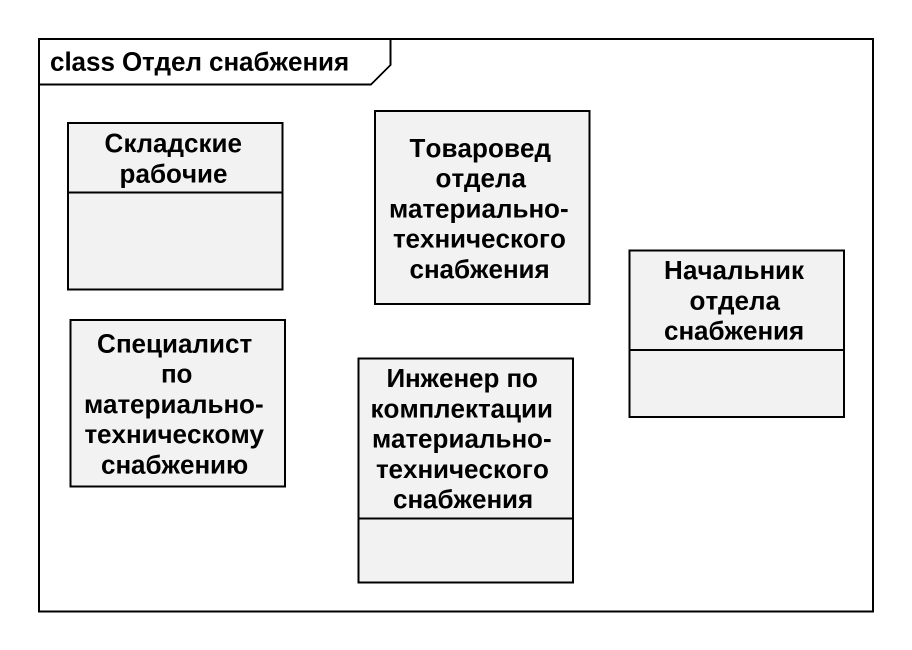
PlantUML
@startuml
mainframe class Отдел снабжения
hide circle
hide empty members
class "Складские рабочие" as Складские_рабочие
class "Товаровед отдела материально-технического снабжения" as Товаровед_отдела
class "Начальник отдела снабжения" as Начальник_отдела_снабжения
class "Специалист по материально-техническому снабжению" as Специалист_по_материально
class "Инженер по комплектации материально-технического снабжения" as Инженер_по_комплектации
@enduml
